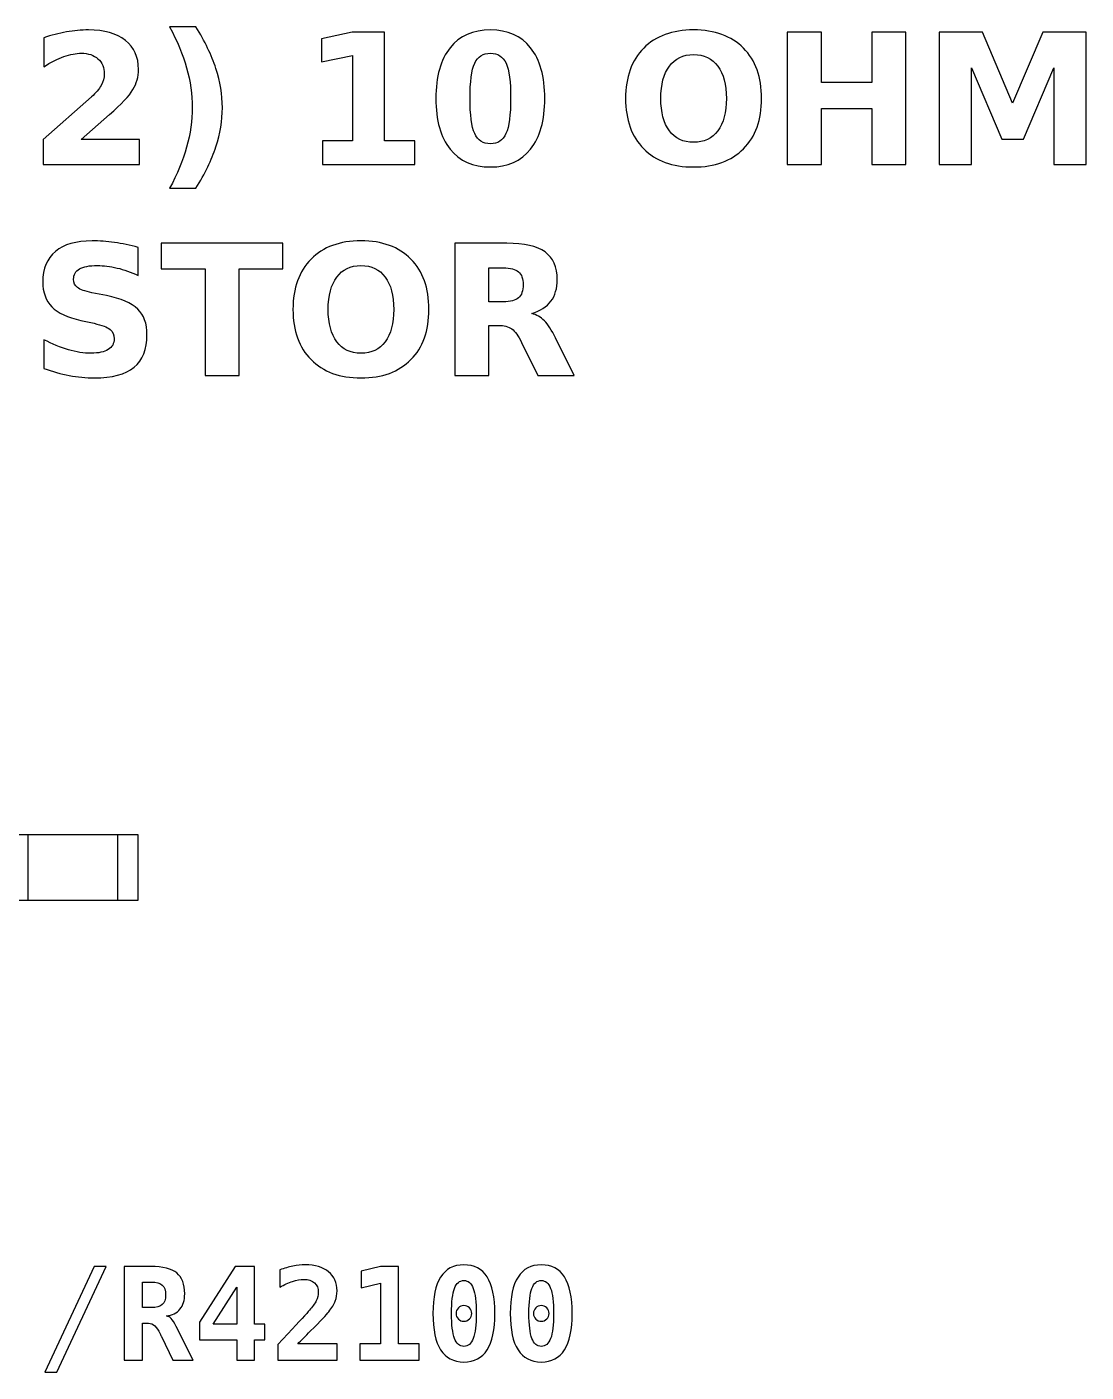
# Model space of a CAD drawing. Extents: x -112.9 to -97.1, y -152.4 to -142.
# Drawn here: x -105.36 to -97.11, y -152.43 to -141.95 of the extents above; entities that cross this region are included whole.
import ezdxf

# ---------------------------------------------------------------- set-up
doc = ezdxf.new("R2010")
doc.units = 0
doc.header["$MEASUREMENT"] = 0
doc.layers.add('LAYER_1', color=7, linetype='CONTINUOUS')

msp = doc.modelspace()

# ---------------------------------------------------------------- linework, layer by layer
at = {"layer": 'LAYER_1', "color": 7}
for points in [[(-105.508, -148.754), (-104.492, -148.754), (-104.492, -148.246), (-105.508, -148.246), (-105.508, -148.754)], [(-105.35, -148.754), (-104.65, -148.754), (-104.65, -148.246), (-105.35, -148.246), (-105.35, -148.754)]]:
    msp.add_lwpolyline(points, close=True, dxfattribs=at)
at = {"layer": 'LAYER_1'}
for points, knots in [([(-104.9357, -142.8296), (-104.9357, -142.8296), (-104.4829, -142.8296), (-104.4829, -142.8296), (-104.4829, -142.8296), (-104.4829, -142.8296), (-104.4829, -143.0246), (-104.4829, -143.0246), (-104.4829, -143.0246), (-104.4829, -143.0246), (-105.2306, -143.0246), (-105.2306, -143.0246), (-105.2306, -143.0246), (-105.2306, -143.0246), (-105.2306, -142.8296), (-105.2306, -142.8296), (-105.2306, -142.8296), (-105.2306, -142.8296), (-104.855, -142.4983), (-104.855, -142.4983), (-104.855, -142.4983), (-104.8214, -142.4679), (-104.7967, -142.4383), (-104.7807, -142.4094), (-104.7807, -142.4094), (-104.7645, -142.3804), (-104.7565, -142.3503), (-104.7565, -142.319), (-104.7565, -142.319), (-104.7565, -142.2708), (-104.7727, -142.232), (-104.8051, -142.2026), (-104.8051, -142.2026), (-104.8374, -142.1732), (-104.8804, -142.1587), (-104.9343, -142.1587), (-104.9343, -142.1587), (-104.9756, -142.1587), (-105.0208, -142.1676), (-105.07, -142.1852), (-105.07, -142.1852), (-105.1191, -142.2029), (-105.1718, -142.2292), (-105.2278, -142.264), (-105.2278, -142.264), (-105.2278, -142.264), (-105.2278, -142.038), (-105.2278, -142.038), (-105.2278, -142.038), (-105.168, -142.0183), (-105.109, -142.0032), (-105.0507, -141.9929), (-105.0507, -141.9929), (-104.9923, -141.9825), (-104.9352, -141.9773), (-104.879, -141.9773), (-104.879, -141.9773), (-104.756, -141.9773), (-104.6603, -142.0044), (-104.5921, -142.0587), (-104.5921, -142.0587), (-104.5239, -142.1128), (-104.4898, -142.1883), (-104.4898, -142.2854), (-104.4898, -142.2854), (-104.4898, -142.3414), (-104.5043, -142.3936), (-104.5333, -142.4421), (-104.5333, -142.4421), (-104.5622, -142.4905), (-104.6231, -142.5554), (-104.7158, -142.6368), (-104.7158, -142.6368), (-104.7158, -142.6368), (-104.9357, -142.8296), (-104.9357, -142.8296)], [0, 0, 0, 0, 0.0526316, 0.0526316, 0.0526316, 0.0526316, 0.1052632, 0.1052632, 0.1052632, 0.1052632, 0.1578947, 0.1578947, 0.1578947, 0.1578947, 0.2105263, 0.2105263, 0.2105263, 0.2105263, 0.2631579, 0.2631579, 0.2631579, 0.2631579, 0.3157895, 0.3157895, 0.3157895, 0.3157895, 0.3684211, 0.3684211, 0.3684211, 0.3684211, 0.4210526, 0.4210526, 0.4210526, 0.4210526, 0.4736842, 0.4736842, 0.4736842, 0.4736842, 0.5263158, 0.5263158, 0.5263158, 0.5263158, 0.5789474, 0.5789474, 0.5789474, 0.5789474, 0.6315789, 0.6315789, 0.6315789, 0.6315789, 0.6842105, 0.6842105, 0.6842105, 0.6842105, 0.7368421, 0.7368421, 0.7368421, 0.7368421, 0.7894737, 0.7894737, 0.7894737, 0.7894737, 0.8421053, 0.8421053, 0.8421053, 0.8421053, 0.8947368, 0.8947368, 0.8947368, 0.8947368, 0.9473684, 0.9473684, 0.9473684, 0.9473684, 1, 1, 1, 1]), ([(-104.2475, -143.2106), (-104.1887, -143.1013), (-104.1445, -142.9945), (-104.1151, -142.8903), (-104.1151, -142.8903), (-104.0857, -142.7859), (-104.0711, -142.6831), (-104.0711, -142.5815), (-104.0711, -142.5815), (-104.0711, -142.4799), (-104.0857, -142.3771), (-104.1151, -142.2732), (-104.1151, -142.2732), (-104.1445, -142.1692), (-104.1887, -142.0627), (-104.2475, -141.9538), (-104.2475, -141.9538), (-104.2475, -141.9538), (-104.0429, -141.9538), (-104.0429, -141.9538), (-104.0429, -141.9538), (-103.9731, -142.0665), (-103.9213, -142.1742), (-103.8874, -142.2774), (-103.8874, -142.2774), (-103.8538, -142.3804), (-103.8369, -142.4823), (-103.8369, -142.5829), (-103.8369, -142.5829), (-103.8369, -142.6836), (-103.8536, -142.7849), (-103.8872, -142.887), (-103.8872, -142.887), (-103.9206, -142.9893), (-103.9726, -143.0973), (-104.0429, -143.2106), (-104.0429, -143.2106), (-104.0429, -143.2106), (-104.2475, -143.2106), (-104.2475, -143.2106)], [0, 0, 0, 0, 0.1, 0.1, 0.1, 0.1, 0.2, 0.2, 0.2, 0.2, 0.3, 0.3, 0.3, 0.3, 0.4, 0.4, 0.4, 0.4, 0.5, 0.5, 0.5, 0.5, 0.6, 0.6, 0.6, 0.6, 0.7, 0.7, 0.7, 0.7, 0.8, 0.8, 0.8, 0.8, 0.9, 0.9, 0.9, 0.9, 1, 1, 1, 1]), ([(-103.0589, -142.8414), (-103.0589, -142.8414), (-102.8246, -142.8414), (-102.8246, -142.8414), (-102.8246, -142.8414), (-102.8246, -142.8414), (-102.8246, -142.1765), (-102.8246, -142.1765), (-102.8246, -142.1765), (-102.8246, -142.1765), (-103.065, -142.2262), (-103.065, -142.2262), (-103.065, -142.2262), (-103.065, -142.2262), (-103.065, -142.0455), (-103.065, -142.0455), (-103.065, -142.0455), (-103.065, -142.0455), (-102.826, -141.9959), (-102.826, -141.9959), (-102.826, -141.9959), (-102.826, -141.9959), (-102.5739, -141.9959), (-102.5739, -141.9959), (-102.5739, -141.9959), (-102.5739, -141.9959), (-102.5739, -142.8414), (-102.5739, -142.8414), (-102.5739, -142.8414), (-102.5739, -142.8414), (-102.3397, -142.8414), (-102.3397, -142.8414), (-102.3397, -142.8414), (-102.3397, -142.8414), (-102.3397, -143.0246), (-102.3397, -143.0246), (-102.3397, -143.0246), (-102.3397, -143.0246), (-103.0589, -143.0246), (-103.0589, -143.0246), (-103.0589, -143.0246), (-103.0589, -143.0246), (-103.0589, -142.8414), (-103.0589, -142.8414)], [0, 0, 0, 0, 0.0909091, 0.0909091, 0.0909091, 0.0909091, 0.1818182, 0.1818182, 0.1818182, 0.1818182, 0.2727273, 0.2727273, 0.2727273, 0.2727273, 0.3636364, 0.3636364, 0.3636364, 0.3636364, 0.4545455, 0.4545455, 0.4545455, 0.4545455, 0.5454545, 0.5454545, 0.5454545, 0.5454545, 0.6363636, 0.6363636, 0.6363636, 0.6363636, 0.7272727, 0.7272727, 0.7272727, 0.7272727, 0.8181818, 0.8181818, 0.8181818, 0.8181818, 0.9090909, 0.9090909, 0.9090909, 0.9090909, 1, 1, 1, 1]), ([(-101.3279, -142.5112), (-101.3279, -142.6817), (-101.3646, -142.8132), (-101.4382, -142.9058), (-101.4382, -142.9058), (-101.5116, -142.9983), (-101.616, -143.0446), (-101.751, -143.0446), (-101.751, -143.0446), (-101.8865, -143.0446), (-101.9911, -142.9983), (-102.0645, -142.9058), (-102.0645, -142.9058), (-102.1381, -142.8132), (-102.1748, -142.6817), (-102.1748, -142.5112), (-102.1748, -142.5112), (-102.1748, -142.3405), (-102.1381, -142.2087), (-102.0645, -142.1161), (-102.0645, -142.1161), (-101.9911, -142.0237), (-101.8865, -141.9773), (-101.751, -141.9773), (-101.751, -141.9773), (-101.616, -141.9773), (-101.5116, -142.0237), (-101.4382, -142.1161), (-101.4382, -142.1161), (-101.3646, -142.2087), (-101.3279, -142.3405), (-101.3279, -142.5112)], [0, 0, 0, 0, 0.125, 0.125, 0.125, 0.125, 0.25, 0.25, 0.25, 0.25, 0.375, 0.375, 0.375, 0.375, 0.5, 0.5, 0.5, 0.5, 0.625, 0.625, 0.625, 0.625, 0.75, 0.75, 0.75, 0.75, 0.875, 0.875, 0.875, 0.875, 1, 1, 1, 1]), ([(-100.1696, -141.9773), (-100.0043, -141.9773), (-99.8747, -142.0246), (-99.7811, -142.1194), (-99.7811, -142.1194), (-99.6873, -142.2139), (-99.6405, -142.3444), (-99.6405, -142.5112), (-99.6405, -142.5112), (-99.6405, -142.6775), (-99.6873, -142.808), (-99.7811, -142.9025), (-99.7811, -142.9025), (-99.8747, -142.9973), (-100.0043, -143.0446), (-100.1696, -143.0446), (-100.1696, -143.0446), (-100.3345, -143.0446), (-100.4638, -142.9973), (-100.5579, -142.9025), (-100.5579, -142.9025), (-100.6517, -142.808), (-100.6988, -142.6775), (-100.6988, -142.5112), (-100.6988, -142.5112), (-100.6988, -142.3444), (-100.6517, -142.2139), (-100.5579, -142.1194), (-100.5579, -142.1194), (-100.4638, -142.0246), (-100.3345, -141.9773), (-100.1696, -141.9773)], [0, 0, 0, 0, 0.125, 0.125, 0.125, 0.125, 0.25, 0.25, 0.25, 0.25, 0.375, 0.375, 0.375, 0.375, 0.5, 0.5, 0.5, 0.5, 0.625, 0.625, 0.625, 0.625, 0.75, 0.75, 0.75, 0.75, 0.875, 0.875, 0.875, 0.875, 1, 1, 1, 1]), ([(-99.4398, -141.9959), (-99.4398, -141.9959), (-99.1745, -141.9959), (-99.1745, -141.9959), (-99.1745, -141.9959), (-99.1745, -141.9959), (-99.1745, -142.388), (-99.1745, -142.388), (-99.1745, -142.388), (-99.1745, -142.388), (-98.7832, -142.388), (-98.7832, -142.388), (-98.7832, -142.388), (-98.7832, -142.388), (-98.7832, -141.9959), (-98.7832, -141.9959), (-98.7832, -141.9959), (-98.7832, -141.9959), (-98.5179, -141.9959), (-98.5179, -141.9959), (-98.5179, -141.9959), (-98.5179, -141.9959), (-98.5179, -143.0246), (-98.5179, -143.0246), (-98.5179, -143.0246), (-98.5179, -143.0246), (-98.7832, -143.0246), (-98.7832, -143.0246), (-98.7832, -143.0246), (-98.7832, -143.0246), (-98.7832, -142.5886), (-98.7832, -142.5886), (-98.7832, -142.5886), (-98.7832, -142.5886), (-99.1745, -142.5886), (-99.1745, -142.5886), (-99.1745, -142.5886), (-99.1745, -142.5886), (-99.1745, -143.0246), (-99.1745, -143.0246), (-99.1745, -143.0246), (-99.1745, -143.0246), (-99.4398, -143.0246), (-99.4398, -143.0246), (-99.4398, -143.0246), (-99.4398, -143.0246), (-99.4398, -141.9959), (-99.4398, -141.9959)], [0, 0, 0, 0, 0.0833333, 0.0833333, 0.0833333, 0.0833333, 0.1666667, 0.1666667, 0.1666667, 0.1666667, 0.25, 0.25, 0.25, 0.25, 0.3333333, 0.3333333, 0.3333333, 0.3333333, 0.4166667, 0.4166667, 0.4166667, 0.4166667, 0.5, 0.5, 0.5, 0.5, 0.5833333, 0.5833333, 0.5833333, 0.5833333, 0.6666667, 0.6666667, 0.6666667, 0.6666667, 0.75, 0.75, 0.75, 0.75, 0.8333333, 0.8333333, 0.8333333, 0.8333333, 0.9166667, 0.9166667, 0.9166667, 0.9166667, 1, 1, 1, 1]), ([(-98.2589, -141.9959), (-98.2589, -141.9959), (-97.9214, -141.9959), (-97.9214, -141.9959), (-97.9214, -141.9959), (-97.9214, -141.9959), (-97.6869, -142.5465), (-97.6869, -142.5465), (-97.6869, -142.5465), (-97.6869, -142.5465), (-97.4513, -141.9959), (-97.4513, -141.9959), (-97.4513, -141.9959), (-97.4513, -141.9959), (-97.1145, -141.9959), (-97.1145, -141.9959), (-97.1145, -141.9959), (-97.1145, -141.9959), (-97.1145, -143.0246), (-97.1145, -143.0246), (-97.1145, -143.0246), (-97.1145, -143.0246), (-97.3652, -143.0246), (-97.3652, -143.0246), (-97.3652, -143.0246), (-97.3652, -143.0246), (-97.3652, -142.2722), (-97.3652, -142.2722), (-97.3652, -142.2722), (-97.3652, -142.2722), (-97.6023, -142.8268), (-97.6023, -142.8268), (-97.6023, -142.8268), (-97.6023, -142.8268), (-97.7704, -142.8268), (-97.7704, -142.8268), (-97.7704, -142.8268), (-97.7704, -142.8268), (-98.0075, -142.2722), (-98.0075, -142.2722), (-98.0075, -142.2722), (-98.0075, -142.2722), (-98.0075, -143.0246), (-98.0075, -143.0246), (-98.0075, -143.0246), (-98.0075, -143.0246), (-98.2589, -143.0246), (-98.2589, -143.0246), (-98.2589, -143.0246), (-98.2589, -143.0246), (-98.2589, -141.9959), (-98.2589, -141.9959)], [0, 0, 0, 0, 0.0769231, 0.0769231, 0.0769231, 0.0769231, 0.1538462, 0.1538462, 0.1538462, 0.1538462, 0.2307692, 0.2307692, 0.2307692, 0.2307692, 0.3076923, 0.3076923, 0.3076923, 0.3076923, 0.3846154, 0.3846154, 0.3846154, 0.3846154, 0.4615385, 0.4615385, 0.4615385, 0.4615385, 0.5384615, 0.5384615, 0.5384615, 0.5384615, 0.6153846, 0.6153846, 0.6153846, 0.6153846, 0.6923077, 0.6923077, 0.6923077, 0.6923077, 0.7692308, 0.7692308, 0.7692308, 0.7692308, 0.8461538, 0.8461538, 0.8461538, 0.8461538, 0.9230769, 0.9230769, 0.9230769, 0.9230769, 1, 1, 1, 1]), ([(-101.5932, -142.5093), (-101.5932, -142.3807), (-101.6052, -142.2901), (-101.6294, -142.2374), (-101.6294, -142.2374), (-101.6534, -142.185), (-101.6941, -142.1587), (-101.751, -142.1587), (-101.751, -142.1587), (-101.8079, -142.1587), (-101.8486, -142.185), (-101.8731, -142.2374), (-101.8731, -142.2374), (-101.8973, -142.2901), (-101.9095, -142.3807), (-101.9095, -142.5093), (-101.9095, -142.5093), (-101.9095, -142.6391), (-101.8973, -142.7309), (-101.8731, -142.784), (-101.8731, -142.784), (-101.8486, -142.8374), (-101.8079, -142.864), (-101.751, -142.864), (-101.751, -142.864), (-101.6946, -142.864), (-101.6541, -142.8374), (-101.6296, -142.784), (-101.6296, -142.784), (-101.6054, -142.7309), (-101.5932, -142.6391), (-101.5932, -142.5093)], [0, 0, 0, 0, 0.125, 0.125, 0.125, 0.125, 0.25, 0.25, 0.25, 0.25, 0.375, 0.375, 0.375, 0.375, 0.5, 0.5, 0.5, 0.5, 0.625, 0.625, 0.625, 0.625, 0.75, 0.75, 0.75, 0.75, 0.875, 0.875, 0.875, 0.875, 1, 1, 1, 1]), ([(-100.1696, -142.1695), (-100.2505, -142.1695), (-100.3131, -142.1993), (-100.3578, -142.2591), (-100.3578, -142.2591), (-100.4022, -142.3188), (-100.4246, -142.4028), (-100.4246, -142.5112), (-100.4246, -142.5112), (-100.4246, -142.6194), (-100.4022, -142.7031), (-100.3578, -142.7628), (-100.3578, -142.7628), (-100.3131, -142.8226), (-100.2505, -142.8524), (-100.1696, -142.8524), (-100.1696, -142.8524), (-100.0882, -142.8524), (-100.0255, -142.8226), (-99.9808, -142.7628), (-99.9808, -142.7628), (-99.9363, -142.7031), (-99.914, -142.6194), (-99.914, -142.5112), (-99.914, -142.5112), (-99.914, -142.4028), (-99.9363, -142.3188), (-99.9808, -142.2591), (-99.9808, -142.2591), (-100.0255, -142.1993), (-100.0882, -142.1695), (-100.1696, -142.1695)], [0, 0, 0, 0, 0.125, 0.125, 0.125, 0.125, 0.25, 0.25, 0.25, 0.25, 0.375, 0.375, 0.375, 0.375, 0.5, 0.5, 0.5, 0.5, 0.625, 0.625, 0.625, 0.625, 0.75, 0.75, 0.75, 0.75, 0.875, 0.875, 0.875, 0.875, 1, 1, 1, 1]), ([(-104.4912, -143.6709), (-104.4912, -143.6709), (-104.4912, -143.8884), (-104.4912, -143.8884), (-104.4912, -143.8884), (-104.5477, -143.8632), (-104.6029, -143.8442), (-104.6565, -143.8313), (-104.6565, -143.8313), (-104.7104, -143.8183), (-104.7612, -143.812), (-104.8089, -143.812), (-104.8089, -143.812), (-104.8722, -143.812), (-104.9192, -143.8207), (-104.9496, -143.8381), (-104.9496, -143.8381), (-104.9799, -143.8557), (-104.995, -143.8828), (-104.995, -143.9195), (-104.995, -143.9195), (-104.995, -143.947), (-104.9849, -143.9686), (-104.9644, -143.9839), (-104.9644, -143.9839), (-104.9439, -143.9992), (-104.9068, -144.0126), (-104.8529, -144.0236), (-104.8529, -144.0236), (-104.8529, -144.0236), (-104.74, -144.0462), (-104.74, -144.0462), (-104.74, -144.0462), (-104.6255, -144.0693), (-104.5444, -144.1041), (-104.4962, -144.1511), (-104.4962, -144.1511), (-104.4479, -144.1979), (-104.4237, -144.2645), (-104.4237, -144.3508), (-104.4237, -144.3508), (-104.4237, -144.4644), (-104.4573, -144.5488), (-104.5246, -144.6041), (-104.5246, -144.6041), (-104.5919, -144.6593), (-104.6946, -144.6871), (-104.8329, -144.6871), (-104.8329, -144.6871), (-104.8983, -144.6871), (-104.9637, -144.681), (-105.0293, -144.6685), (-105.0293, -144.6685), (-105.0949, -144.656), (-105.1608, -144.6377), (-105.2264, -144.6135), (-105.2264, -144.6135), (-105.2264, -144.6135), (-105.2264, -144.3896), (-105.2264, -144.3896), (-105.2264, -144.3896), (-105.1608, -144.4244), (-105.0973, -144.4507), (-105.0359, -144.4684), (-105.0359, -144.4684), (-104.9745, -144.486), (-104.9155, -144.4949), (-104.8586, -144.4949), (-104.8586, -144.4949), (-104.8007, -144.4949), (-104.7563, -144.4853), (-104.7255, -144.466), (-104.7255, -144.466), (-104.6946, -144.4467), (-104.6794, -144.4192), (-104.6794, -144.3832), (-104.6794, -144.3832), (-104.6794, -144.3512), (-104.6897, -144.3263), (-104.7106, -144.3089), (-104.7106, -144.3089), (-104.7316, -144.2915), (-104.7732, -144.2758), (-104.8358, -144.2621), (-104.8358, -144.2621), (-104.8358, -144.2621), (-104.9385, -144.2393), (-104.9385, -144.2393), (-104.9385, -144.2393), (-105.0413, -144.2172), (-105.1166, -144.1822), (-105.1641, -144.1339), (-105.1641, -144.1339), (-105.2116, -144.0857), (-105.2353, -144.0206), (-105.2353, -143.939), (-105.2353, -143.939), (-105.2353, -143.8364), (-105.2022, -143.7576), (-105.1361, -143.7026), (-105.1361, -143.7026), (-105.07, -143.6473), (-104.975, -143.6198), (-104.8508, -143.6198), (-104.8508, -143.6198), (-104.7944, -143.6198), (-104.7363, -143.6241), (-104.6765, -143.6325), (-104.6765, -143.6325), (-104.6168, -143.641), (-104.555, -143.6537), (-104.4912, -143.6709)], [0, 0, 0, 0, 0.0357143, 0.0357143, 0.0357143, 0.0357143, 0.0714286, 0.0714286, 0.0714286, 0.0714286, 0.1071429, 0.1071429, 0.1071429, 0.1071429, 0.1428571, 0.1428571, 0.1428571, 0.1428571, 0.1785714, 0.1785714, 0.1785714, 0.1785714, 0.2142857, 0.2142857, 0.2142857, 0.2142857, 0.25, 0.25, 0.25, 0.25, 0.2857143, 0.2857143, 0.2857143, 0.2857143, 0.3214286, 0.3214286, 0.3214286, 0.3214286, 0.3571429, 0.3571429, 0.3571429, 0.3571429, 0.3928571, 0.3928571, 0.3928571, 0.3928571, 0.4285714, 0.4285714, 0.4285714, 0.4285714, 0.4642857, 0.4642857, 0.4642857, 0.4642857, 0.5, 0.5, 0.5, 0.5, 0.5357143, 0.5357143, 0.5357143, 0.5357143, 0.5714286, 0.5714286, 0.5714286, 0.5714286, 0.6071429, 0.6071429, 0.6071429, 0.6071429, 0.6428571, 0.6428571, 0.6428571, 0.6428571, 0.6785714, 0.6785714, 0.6785714, 0.6785714, 0.7142857, 0.7142857, 0.7142857, 0.7142857, 0.75, 0.75, 0.75, 0.75, 0.7857143, 0.7857143, 0.7857143, 0.7857143, 0.8214286, 0.8214286, 0.8214286, 0.8214286, 0.8571429, 0.8571429, 0.8571429, 0.8571429, 0.8928571, 0.8928571, 0.8928571, 0.8928571, 0.9285714, 0.9285714, 0.9285714, 0.9285714, 0.9642857, 0.9642857, 0.9642857, 0.9642857, 1, 1, 1, 1]), ([(-104.3137, -143.6384), (-104.3137, -143.6384), (-103.3657, -143.6384), (-103.3657, -143.6384), (-103.3657, -143.6384), (-103.3657, -143.6384), (-103.3657, -143.839), (-103.3657, -143.839), (-103.3657, -143.839), (-103.3657, -143.839), (-103.7067, -143.839), (-103.7067, -143.839), (-103.7067, -143.839), (-103.7067, -143.839), (-103.7067, -144.6671), (-103.7067, -144.6671), (-103.7067, -144.6671), (-103.7067, -144.6671), (-103.972, -144.6671), (-103.972, -144.6671), (-103.972, -144.6671), (-103.972, -144.6671), (-103.972, -143.839), (-103.972, -143.839), (-103.972, -143.839), (-103.972, -143.839), (-104.3137, -143.839), (-104.3137, -143.839), (-104.3137, -143.839), (-104.3137, -143.839), (-104.3137, -143.6384), (-104.3137, -143.6384)], [0, 0, 0, 0, 0.125, 0.125, 0.125, 0.125, 0.25, 0.25, 0.25, 0.25, 0.375, 0.375, 0.375, 0.375, 0.5, 0.5, 0.5, 0.5, 0.625, 0.625, 0.625, 0.625, 0.75, 0.75, 0.75, 0.75, 0.875, 0.875, 0.875, 0.875, 1, 1, 1, 1]), ([(-102.7584, -143.6198), (-102.5931, -143.6198), (-102.4635, -143.6671), (-102.3699, -143.7619), (-102.3699, -143.7619), (-102.2761, -143.8564), (-102.2293, -143.9869), (-102.2293, -144.1537), (-102.2293, -144.1537), (-102.2293, -144.32), (-102.2761, -144.4505), (-102.3699, -144.545), (-102.3699, -144.545), (-102.4635, -144.6398), (-102.5931, -144.6871), (-102.7584, -144.6871), (-102.7584, -144.6871), (-102.9233, -144.6871), (-103.0526, -144.6398), (-103.1467, -144.545), (-103.1467, -144.545), (-103.2405, -144.4505), (-103.2876, -144.32), (-103.2876, -144.1537), (-103.2876, -144.1537), (-103.2876, -143.9869), (-103.2405, -143.8564), (-103.1467, -143.7619), (-103.1467, -143.7619), (-103.0526, -143.6671), (-102.9233, -143.6198), (-102.7584, -143.6198)], [0, 0, 0, 0, 0.125, 0.125, 0.125, 0.125, 0.25, 0.25, 0.25, 0.25, 0.375, 0.375, 0.375, 0.375, 0.5, 0.5, 0.5, 0.5, 0.625, 0.625, 0.625, 0.625, 0.75, 0.75, 0.75, 0.75, 0.875, 0.875, 0.875, 0.875, 1, 1, 1, 1]), ([(-101.7633, -144.2779), (-101.7633, -144.2779), (-101.7633, -144.6671), (-101.7633, -144.6671), (-101.7633, -144.6671), (-101.7633, -144.6671), (-102.0286, -144.6671), (-102.0286, -144.6671), (-102.0286, -144.6671), (-102.0286, -144.6671), (-102.0286, -143.6384), (-102.0286, -143.6384), (-102.0286, -143.6384), (-102.0286, -143.6384), (-101.6234, -143.6384), (-101.6234, -143.6384), (-101.6234, -143.6384), (-101.4879, -143.6384), (-101.3884, -143.6612), (-101.3254, -143.7066), (-101.3254, -143.7066), (-101.2622, -143.752), (-101.2306, -143.824), (-101.2306, -143.9223), (-101.2306, -143.9223), (-101.2306, -143.9902), (-101.2471, -144.0462), (-101.2798, -144.0897), (-101.2798, -144.0897), (-101.3127, -144.1335), (-101.3623, -144.1657), (-101.4284, -144.1862), (-101.4284, -144.1862), (-101.3922, -144.1946), (-101.3595, -144.2132), (-101.3308, -144.2424), (-101.3308, -144.2424), (-101.3021, -144.2715), (-101.2732, -144.3157), (-101.2438, -144.375), (-101.2438, -144.375), (-101.2438, -144.375), (-101.0996, -144.6671), (-101.0996, -144.6671), (-101.0996, -144.6671), (-101.0996, -144.6671), (-101.3823, -144.6671), (-101.3823, -144.6671), (-101.3823, -144.6671), (-101.3823, -144.6671), (-101.5077, -144.4115), (-101.5077, -144.4115), (-101.5077, -144.4115), (-101.5328, -144.3602), (-101.5585, -144.3249), (-101.5846, -144.3061), (-101.5846, -144.3061), (-101.6105, -144.2873), (-101.645, -144.2779), (-101.6883, -144.2779), (-101.6883, -144.2779), (-101.6883, -144.2779), (-101.7633, -144.2779), (-101.7633, -144.2779)], [0, 0, 0, 0, 0.0625, 0.0625, 0.0625, 0.0625, 0.125, 0.125, 0.125, 0.125, 0.1875, 0.1875, 0.1875, 0.1875, 0.25, 0.25, 0.25, 0.25, 0.3125, 0.3125, 0.3125, 0.3125, 0.375, 0.375, 0.375, 0.375, 0.4375, 0.4375, 0.4375, 0.4375, 0.5, 0.5, 0.5, 0.5, 0.5625, 0.5625, 0.5625, 0.5625, 0.625, 0.625, 0.625, 0.625, 0.6875, 0.6875, 0.6875, 0.6875, 0.75, 0.75, 0.75, 0.75, 0.8125, 0.8125, 0.8125, 0.8125, 0.875, 0.875, 0.875, 0.875, 0.9375, 0.9375, 0.9375, 0.9375, 1, 1, 1, 1]), ([(-102.7584, -143.812), (-102.8393, -143.812), (-102.9019, -143.8418), (-102.9466, -143.9016), (-102.9466, -143.9016), (-102.991, -143.9613), (-103.0134, -144.0453), (-103.0134, -144.1537), (-103.0134, -144.1537), (-103.0134, -144.2619), (-102.991, -144.3456), (-102.9466, -144.4053), (-102.9466, -144.4053), (-102.9019, -144.4651), (-102.8393, -144.4949), (-102.7584, -144.4949), (-102.7584, -144.4949), (-102.677, -144.4949), (-102.6143, -144.4651), (-102.5696, -144.4053), (-102.5696, -144.4053), (-102.5251, -144.3456), (-102.5028, -144.2619), (-102.5028, -144.1537), (-102.5028, -144.1537), (-102.5028, -144.0453), (-102.5251, -143.9613), (-102.5696, -143.9016), (-102.5696, -143.9016), (-102.6143, -143.8418), (-102.677, -143.812), (-102.7584, -143.812)], [0, 0, 0, 0, 0.125, 0.125, 0.125, 0.125, 0.25, 0.25, 0.25, 0.25, 0.375, 0.375, 0.375, 0.375, 0.5, 0.5, 0.5, 0.5, 0.625, 0.625, 0.625, 0.625, 0.75, 0.75, 0.75, 0.75, 0.875, 0.875, 0.875, 0.875, 1, 1, 1, 1]), ([(-101.6516, -144.0947), (-101.5961, -144.0947), (-101.5561, -144.0843), (-101.5321, -144.0636), (-101.5321, -144.0636), (-101.5079, -144.0429), (-101.4959, -144.0088), (-101.4959, -143.9615), (-101.4959, -143.9615), (-101.4959, -143.9147), (-101.5079, -143.8811), (-101.5321, -143.8609), (-101.5321, -143.8609), (-101.5561, -143.8407), (-101.5961, -143.8306), (-101.6516, -143.8306), (-101.6516, -143.8306), (-101.6516, -143.8306), (-101.7633, -143.8306), (-101.7633, -143.8306), (-101.7633, -143.8306), (-101.7633, -143.8306), (-101.7633, -144.0947), (-101.7633, -144.0947), (-101.7633, -144.0947), (-101.7633, -144.0947), (-101.6516, -144.0947), (-101.6516, -144.0947)], [0, 0, 0, 0, 0.1428571, 0.1428571, 0.1428571, 0.1428571, 0.2857143, 0.2857143, 0.2857143, 0.2857143, 0.4285714, 0.4285714, 0.4285714, 0.4285714, 0.5714286, 0.5714286, 0.5714286, 0.5714286, 0.7142857, 0.7142857, 0.7142857, 0.7142857, 0.8571429, 0.8571429, 0.8571429, 0.8571429, 1, 1, 1, 1]), ([(-104.8344, -151.6071), (-104.8344, -151.6071), (-104.7415, -151.6071), (-104.7415, -151.6071), (-104.7415, -151.6071), (-104.7415, -151.6071), (-105.1254, -152.429), (-105.1254, -152.429), (-105.1254, -152.429), (-105.1254, -152.429), (-105.2188, -152.429), (-105.2188, -152.429), (-105.2188, -152.429), (-105.2188, -152.429), (-104.8344, -151.6071), (-104.8344, -151.6071)], [0, 0, 0, 0, 0.25, 0.25, 0.25, 0.25, 0.5, 0.5, 0.5, 0.5, 0.75, 0.75, 0.75, 0.75, 1, 1, 1, 1]), ([(-104.2725, -151.992), (-104.2581, -151.9948), (-104.2456, -152.0017), (-104.2351, -152.0123), (-104.2351, -152.0123), (-104.2245, -152.0228), (-104.2116, -152.0435), (-104.1963, -152.074), (-104.1963, -152.074), (-104.1963, -152.074), (-104.0643, -152.3362), (-104.0643, -152.3362), (-104.0643, -152.3362), (-104.0643, -152.3362), (-104.2226, -152.3362), (-104.2226, -152.3362), (-104.2226, -152.3362), (-104.2226, -152.3362), (-104.3105, -152.1522), (-104.3105, -152.1522), (-104.3105, -152.1522), (-104.3131, -152.147), (-104.3166, -152.1398), (-104.3208, -152.1307), (-104.3208, -152.1307), (-104.3465, -152.0757), (-104.3768, -152.0482), (-104.4116, -152.0482), (-104.4116, -152.0482), (-104.4116, -152.0482), (-104.4575, -152.0482), (-104.4575, -152.0482), (-104.4575, -152.0482), (-104.4575, -152.0482), (-104.4575, -152.3362), (-104.4575, -152.3362), (-104.4575, -152.3362), (-104.4575, -152.3362), (-104.6015, -152.3362), (-104.6015, -152.3362), (-104.6015, -152.3362), (-104.6015, -152.3362), (-104.6015, -151.6071), (-104.6015, -151.6071), (-104.6015, -151.6071), (-104.6015, -151.6071), (-104.3935, -151.6071), (-104.3935, -151.6071), (-104.3935, -151.6071), (-104.2998, -151.6071), (-104.2325, -151.6238), (-104.1916, -151.657), (-104.1916, -151.657), (-104.1508, -151.6901), (-104.1303, -151.7441), (-104.1303, -151.8191), (-104.1303, -151.8191), (-104.1303, -151.8692), (-104.1424, -151.9092), (-104.167, -151.9388), (-104.167, -151.9388), (-104.1913, -151.9683), (-104.2265, -151.9862), (-104.2725, -151.992)], [0, 0, 0, 0, 0.0625, 0.0625, 0.0625, 0.0625, 0.125, 0.125, 0.125, 0.125, 0.1875, 0.1875, 0.1875, 0.1875, 0.25, 0.25, 0.25, 0.25, 0.3125, 0.3125, 0.3125, 0.3125, 0.375, 0.375, 0.375, 0.375, 0.4375, 0.4375, 0.4375, 0.4375, 0.5, 0.5, 0.5, 0.5, 0.5625, 0.5625, 0.5625, 0.5625, 0.625, 0.625, 0.625, 0.625, 0.6875, 0.6875, 0.6875, 0.6875, 0.75, 0.75, 0.75, 0.75, 0.8125, 0.8125, 0.8125, 0.8125, 0.875, 0.875, 0.875, 0.875, 0.9375, 0.9375, 0.9375, 0.9375, 1, 1, 1, 1]), ([(-103.738, -151.6071), (-103.738, -151.6071), (-103.5872, -151.6071), (-103.5872, -151.6071), (-103.5872, -151.6071), (-103.5872, -151.6071), (-103.5872, -152.0553), (-103.5872, -152.0553), (-103.5872, -152.0553), (-103.5872, -152.0553), (-103.5072, -152.0553), (-103.5072, -152.0553), (-103.5072, -152.0553), (-103.5072, -152.0553), (-103.5072, -152.1789), (-103.5072, -152.1789), (-103.5072, -152.1789), (-103.5072, -152.1789), (-103.5872, -152.1789), (-103.5872, -152.1789), (-103.5872, -152.1789), (-103.5872, -152.1789), (-103.5872, -152.3362), (-103.5872, -152.3362), (-103.5872, -152.3362), (-103.5872, -152.3362), (-103.7254, -152.3362), (-103.7254, -152.3362), (-103.7254, -152.3362), (-103.7254, -152.3362), (-103.7254, -152.1789), (-103.7254, -152.1789), (-103.7254, -152.1789), (-103.7254, -152.1789), (-104.0146, -152.1789), (-104.0146, -152.1789), (-104.0146, -152.1789), (-104.0146, -152.1789), (-104.0146, -152.0392), (-104.0146, -152.0392), (-104.0146, -152.0392), (-104.0146, -152.0392), (-103.738, -151.6071), (-103.738, -151.6071)], [0, 0, 0, 0, 0.0909091, 0.0909091, 0.0909091, 0.0909091, 0.1818182, 0.1818182, 0.1818182, 0.1818182, 0.2727273, 0.2727273, 0.2727273, 0.2727273, 0.3636364, 0.3636364, 0.3636364, 0.3636364, 0.4545455, 0.4545455, 0.4545455, 0.4545455, 0.5454545, 0.5454545, 0.5454545, 0.5454545, 0.6363636, 0.6363636, 0.6363636, 0.6363636, 0.7272727, 0.7272727, 0.7272727, 0.7272727, 0.8181818, 0.8181818, 0.8181818, 0.8181818, 0.9090909, 0.9090909, 0.9090909, 0.9090909, 1, 1, 1, 1]), ([(-103.2504, -152.2092), (-103.2504, -152.2092), (-102.9432, -152.2092), (-102.9432, -152.2092), (-102.9432, -152.2092), (-102.9432, -152.2092), (-102.9432, -152.3362), (-102.9432, -152.3362), (-102.9432, -152.3362), (-102.9432, -152.3362), (-103.4061, -152.3362), (-103.4061, -152.3362), (-103.4061, -152.3362), (-103.4061, -152.3362), (-103.4061, -152.213), (-103.4061, -152.213), (-103.4061, -152.213), (-103.4061, -152.213), (-103.328, -152.1302), (-103.328, -152.1302), (-103.328, -152.1302), (-103.2353, -152.0315), (-103.1789, -151.9708), (-103.1591, -151.948), (-103.1591, -151.948), (-103.1348, -151.92), (-103.1171, -151.8952), (-103.1064, -151.8735), (-103.1064, -151.8735), (-103.0956, -151.8518), (-103.0903, -151.8305), (-103.0903, -151.8093), (-103.0903, -151.8093), (-103.0903, -151.7768), (-103.1001, -151.7516), (-103.1198, -151.734), (-103.1198, -151.734), (-103.1394, -151.7161), (-103.1674, -151.7073), (-103.2034, -151.7073), (-103.2034, -151.7073), (-103.2293, -151.7073), (-103.2581, -151.7125), (-103.2901, -151.7226), (-103.2901, -151.7226), (-103.3223, -151.733), (-103.3556, -151.7478), (-103.3905, -151.7673), (-103.3905, -151.7673), (-103.3905, -151.7673), (-103.3905, -151.633), (-103.3905, -151.633), (-103.3905, -151.633), (-103.3556, -151.6203), (-103.3216, -151.6106), (-103.2881, -151.604), (-103.2881, -151.604), (-103.2548, -151.5973), (-103.2228, -151.594), (-103.1923, -151.594), (-103.1923, -151.594), (-103.1151, -151.594), (-103.0544, -151.612), (-103.0104, -151.648), (-103.0104, -151.648), (-102.9663, -151.6838), (-102.9442, -151.733), (-102.9442, -151.7951), (-102.9442, -151.7951), (-102.9442, -151.8238), (-102.9491, -151.8507), (-102.9586, -151.8757), (-102.9586, -151.8757), (-102.9683, -151.9008), (-102.9848, -151.9287), (-103.0083, -151.9592), (-103.0083, -151.9592), (-103.0254, -151.9813), (-103.0728, -152.0312), (-103.1503, -152.1087), (-103.1503, -152.1087), (-103.1923, -152.1505), (-103.2256, -152.1842), (-103.2504, -152.2092)], [0, 0, 0, 0, 0.047619, 0.047619, 0.047619, 0.047619, 0.0952381, 0.0952381, 0.0952381, 0.0952381, 0.1428571, 0.1428571, 0.1428571, 0.1428571, 0.1904762, 0.1904762, 0.1904762, 0.1904762, 0.2380952, 0.2380952, 0.2380952, 0.2380952, 0.2857143, 0.2857143, 0.2857143, 0.2857143, 0.3333333, 0.3333333, 0.3333333, 0.3333333, 0.3809524, 0.3809524, 0.3809524, 0.3809524, 0.4285714, 0.4285714, 0.4285714, 0.4285714, 0.4761905, 0.4761905, 0.4761905, 0.4761905, 0.5238095, 0.5238095, 0.5238095, 0.5238095, 0.5714286, 0.5714286, 0.5714286, 0.5714286, 0.6190476, 0.6190476, 0.6190476, 0.6190476, 0.6666667, 0.6666667, 0.6666667, 0.6666667, 0.7142857, 0.7142857, 0.7142857, 0.7142857, 0.7619048, 0.7619048, 0.7619048, 0.7619048, 0.8095238, 0.8095238, 0.8095238, 0.8095238, 0.8571429, 0.8571429, 0.8571429, 0.8571429, 0.9047619, 0.9047619, 0.9047619, 0.9047619, 0.952381, 0.952381, 0.952381, 0.952381, 1, 1, 1, 1]), ([(-102.7684, -152.2092), (-102.7684, -152.2092), (-102.6072, -152.2092), (-102.6072, -152.2092), (-102.6072, -152.2092), (-102.6072, -152.2092), (-102.6072, -151.736), (-102.6072, -151.736), (-102.6072, -151.736), (-102.6072, -151.736), (-102.757, -151.7731), (-102.757, -151.7731), (-102.757, -151.7731), (-102.757, -151.7731), (-102.757, -151.6433), (-102.757, -151.6433), (-102.757, -151.6433), (-102.757, -151.6433), (-102.6062, -151.6071), (-102.6062, -151.6071), (-102.6062, -151.6071), (-102.6062, -151.6071), (-102.467, -151.6071), (-102.467, -151.6071), (-102.467, -151.6071), (-102.467, -151.6071), (-102.467, -152.2092), (-102.467, -152.2092), (-102.467, -152.2092), (-102.467, -152.2092), (-102.3058, -152.2092), (-102.3058, -152.2092), (-102.3058, -152.2092), (-102.3058, -152.2092), (-102.3058, -152.3362), (-102.3058, -152.3362), (-102.3058, -152.3362), (-102.3058, -152.3362), (-102.7684, -152.3362), (-102.7684, -152.3362), (-102.7684, -152.3362), (-102.7684, -152.3362), (-102.7684, -152.2092), (-102.7684, -152.2092)], [0, 0, 0, 0, 0.0909091, 0.0909091, 0.0909091, 0.0909091, 0.1818182, 0.1818182, 0.1818182, 0.1818182, 0.2727273, 0.2727273, 0.2727273, 0.2727273, 0.3636364, 0.3636364, 0.3636364, 0.3636364, 0.4545455, 0.4545455, 0.4545455, 0.4545455, 0.5454545, 0.5454545, 0.5454545, 0.5454545, 0.6363636, 0.6363636, 0.6363636, 0.6363636, 0.7272727, 0.7272727, 0.7272727, 0.7272727, 0.8181818, 0.8181818, 0.8181818, 0.8181818, 0.9090909, 0.9090909, 0.9090909, 0.9090909, 1, 1, 1, 1]), ([(-102.1981, -151.9723), (-102.1981, -151.8462), (-102.1781, -151.7515), (-102.1381, -151.6885), (-102.1381, -151.6885), (-102.0979, -151.6255), (-102.0377, -151.594), (-101.9572, -151.594), (-101.9572, -151.594), (-101.8766, -151.594), (-101.8162, -151.6253), (-101.7761, -151.6881), (-101.7761, -151.6881), (-101.736, -151.751), (-101.716, -151.8458), (-101.716, -151.9723), (-101.716, -151.9723), (-101.716, -152.0987), (-101.736, -152.1934), (-101.7761, -152.2562), (-101.7761, -152.2562), (-101.8162, -152.319), (-101.8766, -152.3504), (-101.9572, -152.3504), (-101.9572, -152.3504), (-102.0377, -152.3504), (-102.0979, -152.3189), (-102.1381, -152.2559), (-102.1381, -152.2559), (-102.1781, -152.1929), (-102.1981, -152.0983), (-102.1981, -151.9723)], [0, 0, 0, 0, 0.125, 0.125, 0.125, 0.125, 0.25, 0.25, 0.25, 0.25, 0.375, 0.375, 0.375, 0.375, 0.5, 0.5, 0.5, 0.5, 0.625, 0.625, 0.625, 0.625, 0.75, 0.75, 0.75, 0.75, 0.875, 0.875, 0.875, 0.875, 1, 1, 1, 1]), ([(-101.596, -151.9723), (-101.596, -151.8462), (-101.576, -151.7515), (-101.536, -151.6885), (-101.536, -151.6885), (-101.4958, -151.6255), (-101.4356, -151.594), (-101.3551, -151.594), (-101.3551, -151.594), (-101.2745, -151.594), (-101.2141, -151.6253), (-101.174, -151.6881), (-101.174, -151.6881), (-101.1339, -151.751), (-101.1139, -151.8458), (-101.1139, -151.9723), (-101.1139, -151.9723), (-101.1139, -152.0987), (-101.1339, -152.1934), (-101.174, -152.2562), (-101.174, -152.2562), (-101.2141, -152.319), (-101.2745, -152.3504), (-101.3551, -152.3504), (-101.3551, -152.3504), (-101.4356, -152.3504), (-101.4958, -152.3189), (-101.536, -152.2559), (-101.536, -152.2559), (-101.576, -152.1929), (-101.596, -152.0983), (-101.596, -151.9723)], [0, 0, 0, 0, 0.125, 0.125, 0.125, 0.125, 0.25, 0.25, 0.25, 0.25, 0.375, 0.375, 0.375, 0.375, 0.5, 0.5, 0.5, 0.5, 0.625, 0.625, 0.625, 0.625, 0.75, 0.75, 0.75, 0.75, 0.875, 0.875, 0.875, 0.875, 1, 1, 1, 1]), ([(-104.4575, -151.7283), (-104.4575, -151.7283), (-104.4575, -151.927), (-104.4575, -151.927), (-104.4575, -151.927), (-104.4575, -151.927), (-104.3896, -151.927), (-104.3896, -151.927), (-104.3896, -151.927), (-104.3503, -151.927), (-104.322, -151.9193), (-104.305, -151.9038), (-104.305, -151.9038), (-104.2878, -151.8883), (-104.2793, -151.8628), (-104.2793, -151.8275), (-104.2793, -151.8275), (-104.2793, -151.792), (-104.2878, -151.7665), (-104.3046, -151.7513), (-104.3046, -151.7513), (-104.3216, -151.736), (-104.35, -151.7283), (-104.3896, -151.7283), (-104.3896, -151.7283), (-104.3896, -151.7283), (-104.4575, -151.7283), (-104.4575, -151.7283)], [0, 0, 0, 0, 0.1428571, 0.1428571, 0.1428571, 0.1428571, 0.2857143, 0.2857143, 0.2857143, 0.2857143, 0.4285714, 0.4285714, 0.4285714, 0.4285714, 0.5714286, 0.5714286, 0.5714286, 0.5714286, 0.7142857, 0.7142857, 0.7142857, 0.7142857, 0.8571429, 0.8571429, 0.8571429, 0.8571429, 1, 1, 1, 1]), ([(-103.7254, -151.7673), (-103.7254, -151.7673), (-103.9096, -152.0553), (-103.9096, -152.0553), (-103.9096, -152.0553), (-103.9096, -152.0553), (-103.7254, -152.0553), (-103.7254, -152.0553), (-103.7254, -152.0553), (-103.7254, -152.0553), (-103.7254, -151.7673), (-103.7254, -151.7673)], [0, 0, 0, 0, 0.3333333, 0.3333333, 0.3333333, 0.3333333, 0.6666667, 0.6666667, 0.6666667, 0.6666667, 1, 1, 1, 1]), ([(-101.9572, -151.716), (-101.9906, -151.716), (-102.0147, -151.7363), (-102.0301, -151.777), (-102.0301, -151.777), (-102.0454, -151.8178), (-102.0531, -151.8828), (-102.0531, -151.9723), (-102.0531, -151.9723), (-102.0531, -152.0617), (-102.0454, -152.1265), (-102.0301, -152.1673), (-102.0301, -152.1673), (-102.0147, -152.208), (-101.9906, -152.2284), (-101.9572, -152.2284), (-101.9572, -152.2284), (-101.9237, -152.2284), (-101.8994, -152.208), (-101.8841, -152.1673), (-101.8841, -152.1673), (-101.8687, -152.1265), (-101.8611, -152.0617), (-101.8611, -151.9723), (-101.8611, -151.9723), (-101.8611, -151.8828), (-101.8687, -151.8178), (-101.8841, -151.777), (-101.8841, -151.777), (-101.8994, -151.7363), (-101.9237, -151.716), (-101.9572, -151.716)], [0, 0, 0, 0, 0.125, 0.125, 0.125, 0.125, 0.25, 0.25, 0.25, 0.25, 0.375, 0.375, 0.375, 0.375, 0.5, 0.5, 0.5, 0.5, 0.625, 0.625, 0.625, 0.625, 0.75, 0.75, 0.75, 0.75, 0.875, 0.875, 0.875, 0.875, 1, 1, 1, 1]), ([(-101.3551, -151.716), (-101.3885, -151.716), (-101.4126, -151.7363), (-101.428, -151.777), (-101.428, -151.777), (-101.4433, -151.8178), (-101.451, -151.8828), (-101.451, -151.9723), (-101.451, -151.9723), (-101.451, -152.0617), (-101.4433, -152.1265), (-101.428, -152.1673), (-101.428, -152.1673), (-101.4126, -152.208), (-101.3885, -152.2284), (-101.3551, -152.2284), (-101.3551, -152.2284), (-101.3216, -152.2284), (-101.2973, -152.208), (-101.282, -152.1673), (-101.282, -152.1673), (-101.2666, -152.1265), (-101.259, -152.0617), (-101.259, -151.9723), (-101.259, -151.9723), (-101.259, -151.8828), (-101.2666, -151.8178), (-101.282, -151.777), (-101.282, -151.777), (-101.2973, -151.7363), (-101.3216, -151.716), (-101.3551, -151.716)], [0, 0, 0, 0, 0.125, 0.125, 0.125, 0.125, 0.25, 0.25, 0.25, 0.25, 0.375, 0.375, 0.375, 0.375, 0.5, 0.5, 0.5, 0.5, 0.625, 0.625, 0.625, 0.625, 0.75, 0.75, 0.75, 0.75, 0.875, 0.875, 0.875, 0.875, 1, 1, 1, 1]), ([(-102.0179, -151.9723), (-102.0179, -151.9552), (-102.0121, -151.9407), (-102.0002, -151.929), (-102.0002, -151.929), (-101.9886, -151.9172), (-101.9742, -151.9113), (-101.9572, -151.9113), (-101.9572, -151.9113), (-101.9401, -151.9113), (-101.9256, -151.9172), (-101.9139, -151.929), (-101.9139, -151.929), (-101.9021, -151.9407), (-101.8962, -151.9552), (-101.8962, -151.9723), (-101.8962, -151.9723), (-101.8962, -151.9893), (-101.9021, -152.0037), (-101.9139, -152.0153), (-101.9139, -152.0153), (-101.9256, -152.0272), (-101.9401, -152.033), (-101.9572, -152.033), (-101.9572, -152.033), (-101.9742, -152.033), (-101.9886, -152.0272), (-102.0002, -152.0157), (-102.0002, -152.0157), (-102.0121, -152.0042), (-102.0179, -151.9897), (-102.0179, -151.9723)], [0, 0, 0, 0, 0.125, 0.125, 0.125, 0.125, 0.25, 0.25, 0.25, 0.25, 0.375, 0.375, 0.375, 0.375, 0.5, 0.5, 0.5, 0.5, 0.625, 0.625, 0.625, 0.625, 0.75, 0.75, 0.75, 0.75, 0.875, 0.875, 0.875, 0.875, 1, 1, 1, 1]), ([(-101.4158, -151.9723), (-101.4158, -151.9552), (-101.41, -151.9407), (-101.3981, -151.929), (-101.3981, -151.929), (-101.3865, -151.9172), (-101.3721, -151.9113), (-101.3551, -151.9113), (-101.3551, -151.9113), (-101.338, -151.9113), (-101.3235, -151.9172), (-101.3118, -151.929), (-101.3118, -151.929), (-101.3, -151.9407), (-101.2941, -151.9552), (-101.2941, -151.9723), (-101.2941, -151.9723), (-101.2941, -151.9893), (-101.3, -152.0037), (-101.3118, -152.0153), (-101.3118, -152.0153), (-101.3235, -152.0272), (-101.338, -152.033), (-101.3551, -152.033), (-101.3551, -152.033), (-101.3721, -152.033), (-101.3865, -152.0272), (-101.3981, -152.0157), (-101.3981, -152.0157), (-101.41, -152.0042), (-101.4158, -151.9897), (-101.4158, -151.9723)], [0, 0, 0, 0, 0.125, 0.125, 0.125, 0.125, 0.25, 0.25, 0.25, 0.25, 0.375, 0.375, 0.375, 0.375, 0.5, 0.5, 0.5, 0.5, 0.625, 0.625, 0.625, 0.625, 0.75, 0.75, 0.75, 0.75, 0.875, 0.875, 0.875, 0.875, 1, 1, 1, 1])]:
    msp.add_open_spline(points, degree=3, knots=knots, dxfattribs=at)

doc.saveas('drawing.dxf')
